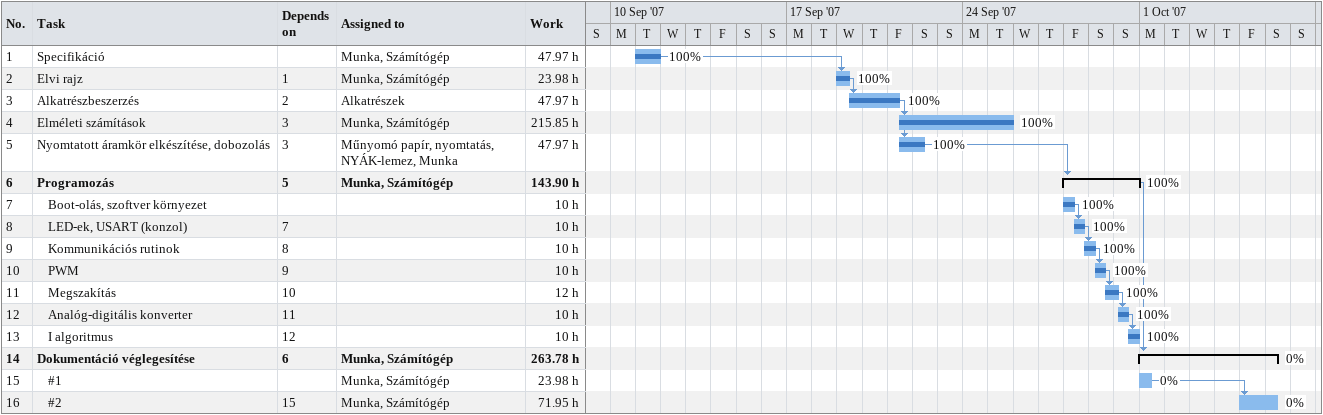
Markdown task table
| ID | Level | Task | Start | Finish | Predecessors | Resources | % complete | Work (h) |
|---|---|---|---|---|---|---|---|---|
| 1 | 1 | Specifikáció | 2007-09-11 | 2007-09-11 |  | Munka, Számítógép | 100 | 47.97 |
| 2 | 1 | Elvi rajz | 2007-09-19 | 2007-09-19 | 1 | Munka, Számítógép | 100 | 23.98 |
| 3 | 1 | Alkatrészbeszerzés | 2007-09-19 | 2007-09-21 | 2 | Alkatrészek | 100 | 47.97 |
| 4 | 1 | Elméleti számítások | 2007-09-21 | 2007-09-25 | 3 | Munka, Számítógép | 100 | 215.85 |
| 5 | 1 | Nyomtatott áramkör elkészítése, dobozolás | 2007-09-21 | 2007-09-22 | 3 | Műnyomó papír, nyomtatás, NYÁK-lemez, Munka | 100 | 47.97 |
| 6 | 1 | **Programozás** | 2007-09-28 | 2007-09-30 | 5 | Munka, Számítógép | 100 | 143.90 |
| 7 | 2 | Boot-olás, szoftver környezet | 2007-09-28 | 2007-09-28 |  |  | 100 | 10 |
| 8 | 2 | LED-ek, USART (konzol) | 2007-09-28 | 2007-09-28 | 7 |  | 100 | 10 |
| 9 | 2 | Kommunikációs rutinok | 2007-09-28 | 2007-09-29 | 8 |  | 100 | 10 |
| 10 | 2 | PWM | 2007-09-29 | 2007-09-29 | 9 |  | 100 | 10 |
| 11 | 2 | Megszakítás | 2007-09-29 | 2007-09-30 | 10 |  | 100 | 12 |
| 12 | 2 | Analóg-digitális konverter | 2007-09-30 | 2007-09-30 | 11 |  | 100 | 10 |
| 13 | 2 | I algoritmus | 2007-09-30 | 2007-09-30 | 12 |  | 100 | 10 |
| 14 | 1 | **Dokumentáció véglegesítése** | 2007-10-01 | 2007-10-06 | 6 | Munka, Számítógép | 0 | 263.78 |
| 15 | 2 | #1 | 2007-10-01 | 2007-10-01 |  | Munka, Számítógép | 0 | 23.98 |
| 16 | 2 | #2 | 2007-10-05 | 2007-10-06 | 15 | Munka, Számítógép | 0 | 71.95 |
